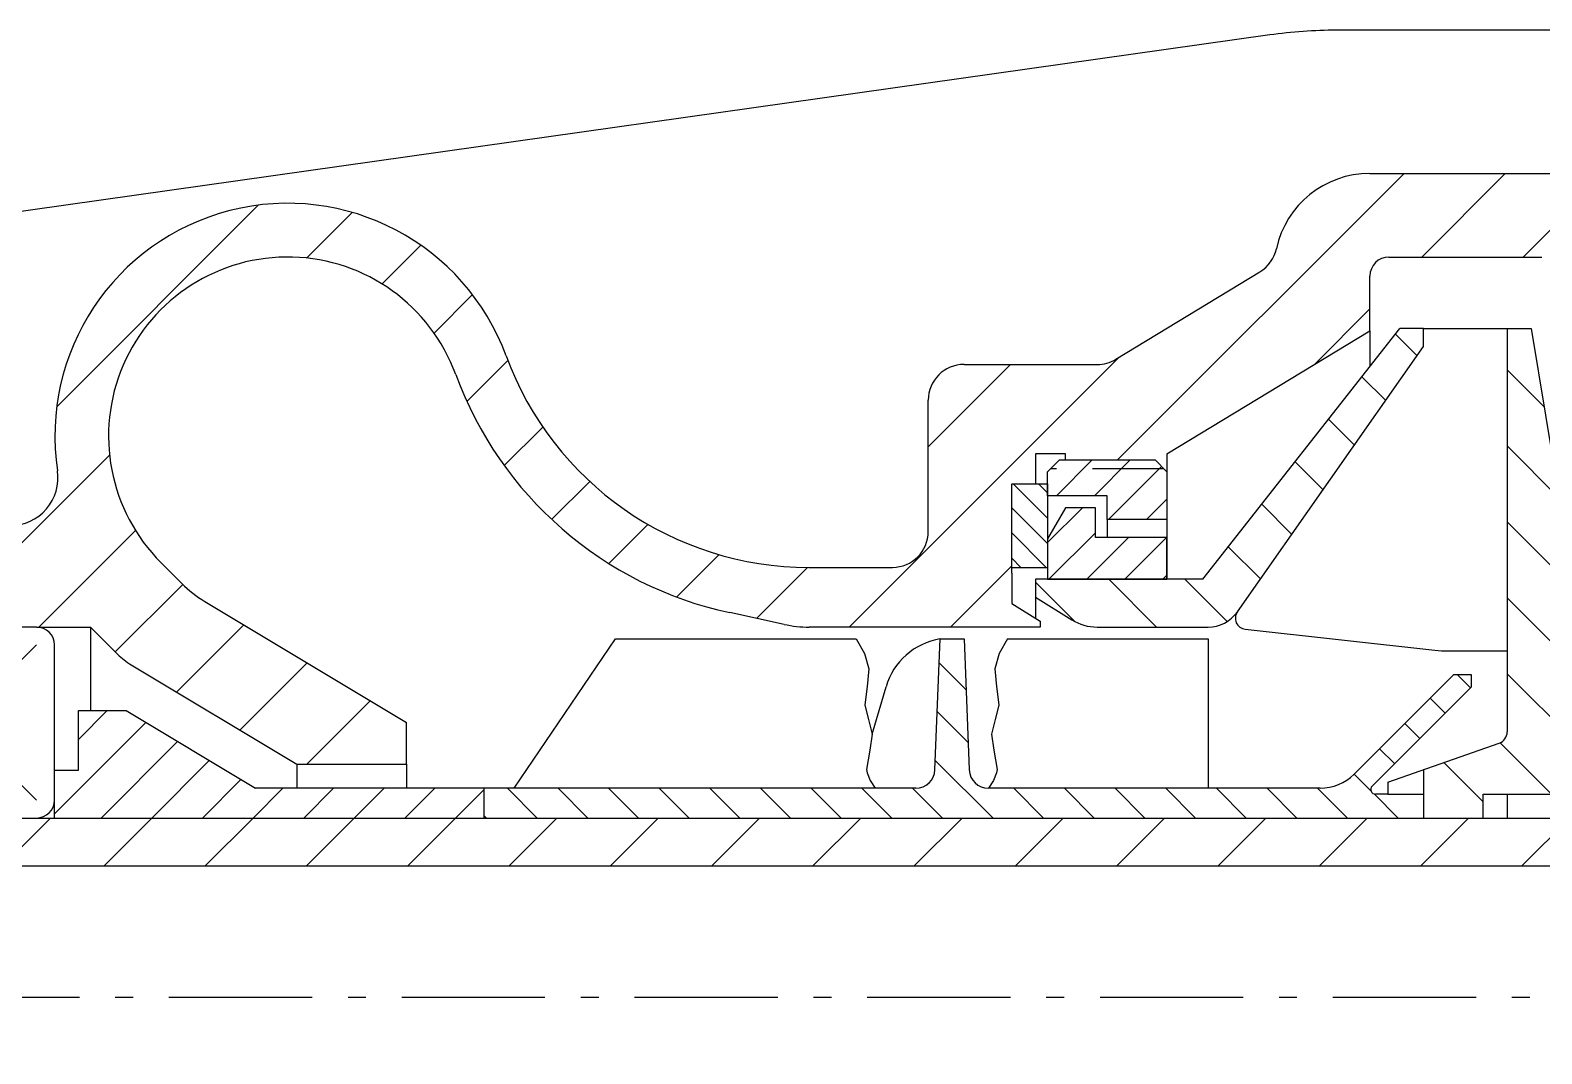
# Model space of a CAD drawing. Extents: x 0 to 841, y 0 to 594.
# Drawn here: x 535.4 to 619.8, y 472.5 to 529.6 of the extents above; entities that cross this region are included whole.
import ezdxf

# ---------------------------------------------------------------- set-up
doc = ezdxf.new("R2010")
doc.units = 0
doc.header["$MEASUREMENT"] = 0
for name, pattern in [('K5LT_AXLED', [13, 8, -2, 1, -2]), ('K5LT_BASIC', [0]), ('K5LT_DASHED', [6, 4, -2]), ('K5LT_THIN', [0]), ('K5LT_THIN_INCLUDED_TO_HATCHING', [0])]:
    doc.linetypes.add(name, pattern=pattern)
doc.layers.add('LAYER0VIEW0', color=7, linetype='Continuous')
pattern_1 = [(-45, (0, 0), (2.121320343559642, 2.121320343559643), [])]
pattern_2 = [(45, (0, 0), (-1.060660171779821, 1.060660171779821), [])]
pattern_3 = [(45, (0, 0), (-2.82842712474619, 2.82842712474619), [])]

# ---------------------------------------------------------------- blocks, each defined once
blk = doc.blocks.new('*U165')
at = {"layer": 'LAYER0VIEW0', "color": 5, "linetype": 'K5LT_BASIC'}
for p, q in [((-1, 31.66666666666669), (-9.666666666666629, 31.66666666666669)), ((-10.66666666666663, 30.66666666666669), (-10.66666666666663, 22)), ((0, 22), (0, 30.66666666666669)), ((-9.666666666666629, 21), (-1, 21)), ((-9.666666666666629, 1), (-1, 1)), ((-10.66666666666663, -8.666666666666686), (-10.66666666666663, 0)), ((0, 0), (0, -8.666666666666686)), ((-1, -9.666666666666686), (-9.666666666666629, -9.666666666666686))]:
    blk.add_line(p, q, dxfattribs=at)
at = {"layer": 'LAYER0VIEW0', "color": 7, "linetype": 'K5LT_THIN'}
for p, q in [((-1, 22), (-9.666666666666629, 30.66666666666669)), ((-1, 30.66666666666669), (-9.666666666666629, 22)), ((-1, 0), (-9.666666666666629, -8.666666666666686)), ((-1, -8.666666666666686), (-9.666666666666629, 2.411265631607762e-16))]:
    blk.add_line(p, q, dxfattribs=at)
at = {"layer": 'LAYER0VIEW0', "color": 5, "linetype": 'K5LT_BASIC'}
for centre, start, end in [((-9.666666666666629, 30.66666666666669), 90, 180), ((-1, 30.66666666666669), 0, 90), ((-9.666666666666629, 22), 180, 270), ((-1, 22), 270, 0), ((-9.666666666666629, 0), 90, 180), ((-1, 0), 0, 90), ((-9.666666666666629, -8.666666666666686), 180, 270), ((-1, -8.666666666666686), 270, 0)]:
    blk.add_arc(centre, 1, start, end, dxfattribs=at)

msp = doc.modelspace()

# ---------------------------------------------------------------- hatches: boundary and pattern name
at = {"layer": 'LAYER0VIEW0'}
h = msp.add_hatch(dxfattribs=at)
h.set_pattern_fill('МЕТАЛЛ', color=256, style=0, pattern_type=0)
h.set_pattern_definition(pattern_3)
edge = h.paths.add_edge_path()
edge.add_line((598.8949684159678, 505.9637121768764), (610.2283017493011, 512.8446645578288))
edge.add_line((610.2283017493011, 512.8446645578288), (610.2283017493011, 515.8925242810399))
edge.add_arc((611.2949684159677, 515.8925242810399), 1.066666666666667, 450, 540, ccw=False)
edge.add_line((611.2949684159677, 516.9591909477066), (619.828301749301, 516.9591909477066))
edge.add_arc((619.8283017493012, 515.8925242810399), 1.066666666666667, 360, 450, ccw=False)
edge.add_line((620.8949684159678, 515.8925242810399), (620.8949684159678, 513.6258576143732))
edge.add_line((620.8949684159678, 513.6258576143732), (644.2283017493011, 513.6258576143732))
edge.add_line((644.2283017493011, 513.6258576143732), (647.5616350826346, 516.9591909477066))
edge.add_line((647.5616350826346, 516.9591909477066), (649.2283017493011, 516.9591909477066))
edge.add_line((649.2283017493011, 516.9591909477066), (651.2283017493011, 516.9591909477066))
edge.add_line((651.2283017493011, 516.9591909477066), (651.2283017493011, 525.6258576143732))
edge.add_line((651.2283017493011, 525.6258576143732), (640.5616350826346, 525.6258576143732))
edge.add_line((640.5616350826346, 525.6258576143732), (640.5616350826346, 523.6258576143732))
edge.add_line((640.5616350826346, 523.6258576143732), (640.5616350826346, 522.9591909477065))
edge.add_line((640.5616350826346, 522.9591909477066), (639.2283017493011, 522.9591909477066))
edge.add_line((639.2283017493011, 522.9591909477066), (627.6165110274115, 518.8950641950453))
edge.add_arc((627.065926986198, 520.4681614556553), 1.666666666666667, 585, 649.2900462191919, ccw=False)
edge.add_line((625.8874156842204, 519.2896501536777), (624.3322568070274, 520.8448090308707))
edge.add_arc((622.4466387238632, 518.9591909477066), 2.666666666666667, 45.00000000000174, 90)
edge.add_line((622.4466387238632, 521.6258576143732), (610.2178748901914, 521.6258576143732))
edge.add_arc((610.2178748901914, 516.29252428104), 5.333333333333333, 90, 167.7694650005622)
edge.add_arc((603.0509852493814, 517.8460591709686), 2, 661.2637316943815, 707.7694650005603, ccw=False)
edge.add_line((604.088941517865, 516.136484140525), (596.0399820913159, 511.249615917263))
edge.add_arc((595.0020258228323, 512.9591909477066), 2, 630, 661.2637316943815, ccw=False)
edge.add_line((595.0020258228323, 510.9591909477066), (587.5616350826346, 510.9591909477066))
edge.add_arc((587.5616350826346, 508.9591909477066), 2, 90, 180)
edge.add_line((585.5616350826346, 508.9591909477066), (585.5616350826346, 501.6258576143733))
edge.add_arc((583.5616350826346, 501.6258576143733), 2, 270, 360, ccw=False)
edge.add_line((583.5616350826346, 499.6258576143733), (578.8949684159678, 499.6258576143733))
edge.add_arc((578.8949684159678, 517.6338293937199), 18.00797177934661, 560.1363034282481, 630, ccw=False)
edge.add_arc((549.7823181086588, 506.9591909477066), 13.00000000000002, 20.13630342824821, 188.5652811075507)
edge.add_arc((534.2903847238291, 504.6258576143733), 2.666666666666667, 270, 368.5652811075505, ccw=False)
edge.add_line((534.2903847238291, 501.9591909477066), (505.0222110495703, 501.9591909477066))
edge.add_arc((505.0222110495703, 503.6258576143733), 1.666666666666667, 570.000000000001, 630, ccw=False)
edge.add_line((503.5788353765962, 502.7925242810399), (503.0977101522714, 503.6258576143733))
edge.add_line((503.0977101522714, 503.6258576143733), (501.7643768189381, 503.6258576143733))
edge.add_line((501.7643768189381, 503.6258576143733), (501.7643768189381, 507.6258576143733))
edge.add_line((501.7643768189381, 507.6258576143733), (493.7643768189381, 507.6258576143733))
edge.add_line((493.7643768189381, 507.6258576143733), (493.7643768189381, 506.2925242810399))
edge.add_line((493.7643768189381, 506.2925242810399), (485.7643768189381, 506.2925242810399))
edge.add_line((485.7643768189381, 506.2925242810399), (485.7643768189381, 504.2925242810399))
edge.add_line((485.7643768189381, 504.2925242810399), (482.4310434856048, 504.2925242810399))
edge.add_line((482.4310434856048, 504.2925242810399), (482.4310434856048, 506.2925242810399))
edge.add_line((482.4310434856048, 506.2925242810399), (481.0977101522714, 506.2925242810399))
edge.add_line((481.0977101522714, 506.2925242810399), (481.0977101522714, 502.2925242810399))
edge.add_line((481.0977101522714, 502.2925242810399), (484.7947244022859, 501.3682707185363))
edge.add_arc((484.6977101522715, 500.9802137184782), 0.4, 360, 435.96375653206564, ccw=False)
edge.add_line((485.0977101522714, 500.9802137184782), (485.0977101522714, 500.2925242810399))
edge.add_line((485.0977101522714, 500.2925242810399), (485.2901602420012, 500.6258576143733))
edge.add_line((485.2901602420014, 500.6258576143733), (491.8536932164153, 500.6258576143733))
edge.add_line((491.8536932164151, 500.6258576143733), (491.8536932164151, 501.2925242810399))
edge.add_line((491.8536932164151, 501.2925242810399), (493.5203598830818, 501.2925242810399))
edge.add_line((493.5203598830818, 501.2925242810399), (493.5203598830818, 499.6258576143733))
edge.add_line((493.5203598830818, 499.6258576143733), (495.4310434856046, 499.6258576143733))
edge.add_line((495.4310434856048, 499.6258576143733), (497.0977101522714, 499.6258576143733))
edge.add_line((497.0977101522714, 499.6258576143733), (498.4310434856048, 498.2925242810398))
edge.add_line((498.4310434856048, 498.2925242810399), (513.7643768189381, 498.2925242810399))
edge.add_line((513.7643768189381, 498.2925242810399), (515.4310434856048, 498.2925242810399))
edge.add_line((515.4310434856048, 498.2925242810399), (516.7643768189381, 496.9591909477066))
edge.add_line((516.7643768189381, 496.9591909477066), (526.0977101522714, 496.9591909477066))
edge.add_line((526.0977101522714, 496.9591909477066), (526.0977101522714, 496.2925242810399))
edge.add_line((526.0977101522714, 496.2925242810399), (527.0977101522714, 496.2925242810399))
edge.add_line((527.0977101522714, 496.2925242810399), (535.7643768189381, 496.2925242810399))
edge.add_line((535.7643768189381, 496.2925242810399), (538.7643768189381, 496.2925242810399))
edge.add_line((538.7643768189381, 496.2925242810399), (540.280070984246, 494.776830115732))
edge.add_arc((543.1084981089924, 497.6052572404781), 4, 224.9999999999994, 239.0362434679277)
edge.add_line((541.0505150872822, 494.175285537628), (550.2995616260401, 488.6258576143732))
edge.add_line((550.2995616260401, 488.6258576143733), (556.4310434856048, 488.6258576143733))
edge.add_line((556.4310434856048, 488.6258576143733), (556.4310434856048, 490.9591909477066))
edge.add_line((556.4310434856048, 490.9591909477066), (545.157639004463, 497.7232336363917))
edge.add_arc((548.5876107073133, 503.439853141142), 6.666666666666666, 584.9999999999995, 599.0362434679258, ccw=False)
edge.add_line((543.8735654994026, 498.7258079332317), (542.7112502967933, 499.8881231358411))
edge.add_arc((549.7823181086588, 506.9591909477066), 10, 380.1363034282479, 584.9999999999995, ccw=False)
edge.add_arc((578.8949684159678, 517.6338293937199), 21.00797177934664, 200.1363034282481, 257.8524301788234)
edge.add_line((574.4742547149814, 497.0962499682925), (577.5146797418994, 496.4417985212696))
edge.add_arc((578.9175483759014, 502.9591909477066), 6.666666666666666, 257.8524301788222, 270)
edge.add_line((578.9175483759014, 496.2925242810399), (591.8081721895566, 496.2925242810399))
edge.add_line((591.8081721895566, 496.2925242810399), (591.8081721895566, 496.6258576143733))
edge.add_line((591.8081721895566, 496.6258576143733), (590.2283017493011, 497.613276639533))
edge.add_line((590.2283017493011, 497.6132766395329), (590.2283017493011, 499.2925242810399))
edge.add_line((590.2283017493011, 499.2925242810399), (590.2283017493011, 504.2925242810399))
edge.add_line((590.2283017493011, 504.2925242810399), (591.5616350826346, 504.2925242810399))
edge.add_line((591.5616350826346, 504.2925242810399), (591.5616350826346, 505.9591909477066))
edge.add_line((591.5616350826346, 505.9591909477066), (593.2283017493011, 505.9591909477066))
edge.add_line((593.2283017493011, 505.9591909477066), (593.2283017493011, 505.6258576143733))
edge.add_line((593.2283017493011, 505.6258576143733), (598.2283017493011, 505.6258576143733))
edge.add_line((598.2283017493011, 505.6258576143733), (598.8949684159678, 504.9591909477066))
edge.add_line((598.8949684159678, 504.9591909477066), (598.8949684159678, 505.6258576143733))
edge.add_line((598.8949684159678, 505.6258576143733), (598.8949684159678, 505.9637121768764))
h = msp.add_hatch(dxfattribs=at)
h.set_pattern_fill('МЕТАЛЛ', color=256, style=0, pattern_type=0)
h.set_pattern_definition(pattern_3)
edge = h.paths.add_edge_path()
edge.add_line((526.0977101522714, 483.2925242810399), (517.4310434856048, 483.2925242810399))
edge.add_line((517.4310434856048, 483.2925242810399), (516.4310434856048, 483.2925242810399))
edge.add_line((516.4310434856048, 483.2925242810399), (516.4310434856048, 483.6258576143733))
edge.add_line((516.4310434856048, 483.6258576143733), (516.0977101522714, 483.9591909477066))
edge.add_line((516.0977101522714, 483.9591909477066), (483.0977101522714, 483.9591909477066))
edge.add_line((483.0977101522714, 483.9591909477066), (483.0977101522714, 483.0623246399594))
edge.add_line((483.0977101522714, 483.0623246399594), (484.4310434856048, 482.2925242810398))
edge.add_line((484.4310434856048, 482.2925242810399), (491.0977101522714, 482.2925242810399))
edge.add_line((491.0977101522714, 482.2925242810399), (491.0977101522714, 481.9591909477066))
edge.add_line((491.0977101522714, 481.9591909477066), (503.7643768189381, 481.9591909477066))
edge.add_line((503.7643768189381, 481.9591909477066), (503.7643768189381, 479.6258576143733))
edge.add_line((503.7643768189381, 479.6258576143733), (509.7643768189381, 479.6258576143733))
edge.add_line((509.7643768189381, 479.6258576143733), (512.0737778956965, 475.6258576143733))
edge.add_line((512.0737778956965, 475.6258576143733), (509.7643768189381, 471.6258576143733))
edge.add_line((509.7643768189381, 471.6258576143733), (503.7643768189381, 471.6258576143733))
edge.add_line((503.7643768189381, 471.6258576143733), (503.7643768189381, 469.2925242810399))
edge.add_line((503.7643768189381, 469.2925242810399), (491.0977101522714, 469.2925242810399))
edge.add_line((491.0977101522714, 469.2925242810399), (491.0977101522714, 468.9591909477066))
edge.add_line((491.0977101522714, 468.9591909477066), (484.4310434856048, 468.9591909477066))
edge.add_line((484.4310434856048, 468.9591909477066), (483.0977101522714, 468.189390588787))
edge.add_line((483.0977101522714, 468.1893905887871), (483.0977101522714, 467.2925242810399))
edge.add_line((483.0977101522714, 467.2925242810399), (516.0977101522714, 467.2925242810399))
edge.add_line((516.0977101522714, 467.2925242810399), (516.4310434856048, 467.6258576143733))
edge.add_line((516.4310434856048, 467.6258576143733), (516.4310434856048, 467.9591909477066))
edge.add_line((516.4310434856048, 467.9591909477066), (517.4310434856048, 467.9591909477066))
edge.add_line((517.4310434856048, 467.9591909477066), (517.4310434856048, 465.9591909477066))
edge.add_line((517.4310434856048, 465.9591909477066), (517.7643768189381, 465.6258576143733))
edge.add_line((517.7643768189381, 465.6258576143733), (523.0977101522714, 465.6258576143733))
edge.add_line((523.0977101522714, 465.6258576143733), (523.7643768189381, 466.29252428104))
edge.add_line((523.7643768189381, 466.2925242810399), (526.0977101522714, 466.2925242810399))
edge.add_line((526.0977101522714, 466.2925242810399), (526.0977101522714, 465.6258576143733))
edge.add_line((526.0977101522714, 465.6258576143733), (527.0977101522714, 465.6258576143733))
edge.add_line((527.0977101522714, 465.6258576143733), (535.7643768189381, 465.6258576143733))
edge.add_line((535.7643768189381, 465.6258576143733), (536.7643768189381, 465.6258576143733))
edge.add_line((536.7643768189381, 465.6258576143733), (560.7643768189381, 465.6258576143733))
edge.add_line((560.7643768189381, 465.6258576143733), (612.5616350826343, 465.6258576143733))
edge.add_line((612.5616350826346, 465.6258576143733), (627.2283017493011, 465.6258576143733))
edge.add_line((627.2283017493011, 465.6258576143733), (627.2283017493011, 463.9591909477066))
edge.add_line((627.2283017493011, 463.9591909477066), (636.5616350826346, 463.9591909477066))
edge.add_line((636.5616350826346, 463.9591909477066), (637.8949684159678, 463.9591909477066))
edge.add_line((637.8949684159678, 463.9591909477066), (646.5616350826346, 463.9591909477066))
edge.add_arc((646.5616350826346, 462.6258576143733), 1.333333333333333, 360, 450, ccw=False)
edge.add_line((647.8949684159678, 462.6258576143733), (647.8949684159678, 460.9591909477066))
edge.add_line((647.8949684159678, 460.9591909477066), (665.2283017493011, 460.9591909477066))
edge.add_arc((668.1076120941287, 456.0166622120744), 5.720054052575112, 342.4570964103727, 480.2232870814474, ccw=False)
edge.add_arc((756.8600549698186, 427.9600417034263), 87.36146973581641, 162.4570964103733, 172.6314406768663)
edge.add_arc((669.2283017493011, 439.2925242810399), 1, 630, 712.6314406768681, ccw=False)
edge.add_line((669.2283017493011, 438.2925242810399), (669.2283017493011, 433.6258576143733))
edge.add_arc((669.2283017493011, 432.6258576143733), 1, 360, 450, ccw=False)
edge.add_line((670.2283017493011, 432.6258576143733), (670.2283017493011, 431.6258576143733))
edge.add_line((670.2283017493011, 431.6258576143733), (671.5616350826346, 431.6258576143733))
edge.add_line((671.5616350826346, 431.6258576143733), (671.5616350826346, 433.6258576143733))
edge.add_arc((703.6828472038466, 433.6258576143733), 32.1212121212122, 454.97910584399864, 540, ccw=False)
edge.add_line((700.8949684159678, 465.6258576143733), (700.8949684159678, 467.2925242810399))
edge.add_line((700.8949684159678, 467.2925242810399), (699.2283017493011, 467.2925242810399))
edge.add_line((699.2283017493011, 467.2925242810399), (698.2283017493011, 467.2925242810399))
edge.add_line((698.2283017493011, 467.2925242810399), (697.5616350826346, 467.9591909477065))
edge.add_line((697.5616350826346, 467.9591909477066), (697.2283017493011, 467.6258576143732))
edge.add_line((697.2283017493011, 467.6258576143733), (689.8949684159678, 467.6258576143733))
edge.add_line((689.8949684159678, 467.6258576143733), (689.2283017493011, 468.29252428104))
edge.add_line((689.2283017493011, 468.2925242810399), (687.5616350826346, 468.2925242810399))
edge.add_line((687.5616350826346, 468.2925242810399), (687.5616350826346, 467.6258576143733))
edge.add_line((687.5616350826346, 467.6258576143733), (683.5616350826346, 467.6258576143733))
edge.add_line((683.5616350826346, 467.6258576143733), (681.5616350826346, 465.6258576143733))
edge.add_line((681.5616350826346, 465.6258576143733), (654.8949684159678, 465.6258576143733))
edge.add_line((654.8949684159678, 465.6258576143733), (652.2283017493011, 468.29252428104))
edge.add_line((652.2283017493011, 468.2925242810399), (530.3316121263289, 468.2925242810399))
edge.add_line((530.3316121263287, 468.2925242810399), (526.0977101522714, 475.6258576143733))
edge.add_line((526.0977101522714, 475.6258576143733), (530.3316121263287, 482.9591909477066))
edge.add_line((530.3316121263287, 482.9591909477066), (652.2283017493011, 482.9591909477066))
edge.add_line((652.2283017493011, 482.9591909477066), (654.8949684159678, 485.6258576143733))
edge.add_line((654.8949684159678, 485.6258576143733), (681.5616350826346, 485.6258576143733))
edge.add_line((681.5616350826346, 485.6258576143733), (683.5616350826346, 483.6258576143733))
edge.add_line((683.5616350826346, 483.6258576143733), (687.5616350826346, 483.6258576143733))
edge.add_line((687.5616350826346, 483.6258576143733), (687.5616350826346, 482.9591909477066))
edge.add_line((687.5616350826346, 482.9591909477066), (689.2283017493011, 482.9591909477066))
edge.add_line((689.2283017493011, 482.9591909477066), (689.8949684159678, 483.6258576143733))
edge.add_line((689.8949684159678, 483.6258576143733), (697.2283017493011, 483.6258576143733))
edge.add_line((697.2283017493011, 483.6258576143733), (697.5616350826346, 483.2925242810398))
edge.add_line((697.5616350826346, 483.2925242810399), (698.2283017493011, 483.9591909477065))
edge.add_line((698.2283017493011, 483.9591909477066), (699.2283017493011, 483.9591909477066))
edge.add_line((699.2283017493011, 483.9591909477066), (700.8949684159678, 483.9591909477066))
edge.add_line((700.8949684159678, 483.9591909477066), (700.8949684159678, 485.6258576143732))
edge.add_arc((703.6828472038466, 517.6258576143732), 32.1212121212122, 540, 625.0208941560014, ccw=False)
edge.add_line((671.5616350826346, 517.6258576143732), (671.5616350826346, 519.6258576143732))
edge.add_line((671.5616350826346, 519.6258576143732), (670.2283017493011, 519.6258576143732))
edge.add_line((670.2283017493011, 519.6258576143732), (670.2283017493011, 518.6258576143732))
edge.add_arc((669.2283017493011, 518.6258576143732), 1, 270, 360, ccw=False)
edge.add_line((669.2283017493011, 517.6258576143732), (669.2283017493011, 512.9591909477065))
edge.add_arc((669.2283017493011, 511.9591909477066), 1, 367.3685593231277, 450, ccw=False)
edge.add_arc((756.8600549698186, 523.2916735253202), 87.36146973581641, 187.3685593231336, 197.5429035896267)
edge.add_arc((668.1076120941287, 495.2350530166721), 5.720054052575112, 239.77671291855262, 377.5429035896268, ccw=False)
edge.add_line((665.2283017493011, 490.2925242810399), (647.8949684159678, 490.2925242810399))
edge.add_line((647.8949684159678, 490.2925242810399), (647.8949684159678, 488.6258576143733))
edge.add_arc((646.5616350826346, 488.6258576143733), 1.333333333333333, 270, 360, ccw=False)
edge.add_line((646.5616350826346, 487.2925242810399), (637.8949684159678, 487.2925242810399))
edge.add_line((637.8949684159678, 487.2925242810399), (636.5616350826346, 487.2925242810399))
edge.add_line((636.5616350826346, 487.2925242810399), (627.2283017493011, 487.2925242810399))
edge.add_line((627.2283017493011, 487.2925242810399), (627.2283017493011, 485.6258576143733))
edge.add_line((627.2283017493011, 485.6258576143733), (612.5616350826346, 485.6258576143733))
edge.add_line((612.5616350826346, 485.6258576143733), (560.7643768189383, 485.6258576143733))
edge.add_line((560.7643768189381, 485.6258576143733), (536.7643768189381, 485.6258576143733))
edge.add_line((536.7643768189381, 485.6258576143733), (535.7643768189381, 485.6258576143733))
edge.add_line((535.7643768189381, 485.6258576143733), (527.7643768189381, 485.6258576143733))
edge.add_line((527.7643768189381, 485.6258576143733), (527.7643768189381, 483.2925242810399))
edge.add_line((527.7643768189381, 483.2925242810399), (526.0977101522714, 483.2925242810399))
h = msp.add_hatch(dxfattribs=at)
h.set_pattern_fill('МЕТАЛЛ', color=256, style=0, pattern_type=0)
h.set_pattern_definition(pattern_1)
edge = h.paths.add_edge_path()
edge.add_line((602.8256292425475, 497.143263438088), (613.2283017493011, 511.9591909477066))
edge.add_line((613.2283017493011, 511.9591909477066), (613.2283017493011, 512.9591909477066))
edge.add_line((613.2283017493011, 512.9591909477066), (611.8949684159678, 512.9591909477066))
edge.add_line((611.8949684159678, 512.9591909477066), (600.8949684159678, 498.9591909477066))
edge.add_line((600.8949684159678, 498.9591909477066), (591.5616350826346, 498.9591909477066))
edge.add_line((591.5616350826346, 498.9591909477066), (591.5616350826346, 497.9591909477066))
edge.add_line((591.5616350826346, 497.9591909477066), (593.5797611797228, 496.6978621370264))
edge.add_arc((594.9930916863979, 498.9591909477066), 2.666666666666667, 237.9946167919194, 270)
edge.add_line((594.9930916863979, 496.2925242810399), (601.1888031934949, 496.2925242810399))
edge.add_arc((601.1888031934949, 498.2925242810399), 2, 270, 324.9262455066536)
h = msp.add_hatch(dxfattribs=at)
h.set_pattern_fill('МЕТАЛЛ', color=256, style=0, pattern_type=0)
h.set_pattern_definition(pattern_1)
edge = h.paths.add_edge_path()
edge.add_line((617.8949684159678, 512.9591909477066), (617.8949684159678, 490.4321782843871))
edge.add_arc((617.2283017493011, 490.4321782843871), 0.6666666666666666, 289.2900462192008, 360, ccw=False)
edge.add_line((617.4485353657864, 489.8029393801431), (613.2283017493011, 488.3258576143733))
edge.add_line((613.2283017493011, 488.3258576143733), (613.2283017493011, 485.6258576143733))
edge.add_line((613.2283017493011, 485.6258576143733), (616.5616350826346, 485.6258576143733))
edge.add_line((616.5616350826346, 485.6258576143733), (616.5616350826346, 486.9591909477066))
edge.add_line((616.5616350826346, 486.9591909477066), (625.8949684159678, 486.9591909477066))
edge.add_line((625.8949684159678, 486.9591909477066), (625.8949684159678, 487.2925242810399))
edge.add_line((625.8949684159678, 487.2925242810399), (627.2283017493011, 487.2925242810399))
edge.add_line((627.2283017493011, 487.2925242810399), (636.5616350826346, 487.2925242810399))
edge.add_line((636.5616350826346, 487.2925242810399), (636.5616350826346, 488.6258576143733))
edge.add_line((636.5616350826346, 488.6258576143733), (636.5616350826346, 490.2925242810399))
edge.add_line((636.5616350826346, 490.2925242810399), (635.5616350826346, 490.2925242810399))
edge.add_line((635.5616350826346, 490.2925242810399), (629.5616350826346, 490.2925242810399))
edge.add_line((629.5616350826346, 490.2925242810399), (625.7967811573636, 490.2925242810399))
edge.add_arc((625.7967811573636, 490.9591909477066), 0.6666666666666666, 549.0902769208205, 630, ccw=False)
edge.add_line((625.1384874027525, 490.8538639469688), (623.9871606767741, 498.0496559843334))
edge.add_arc((624.6454544313852, 498.1549829850712), 0.6666666666666666, 466.6992442339913, 549.0902769208205, ccw=False)
edge.add_line((624.453889174341, 498.7935338418852), (630.5616350826343, 500.6258576143732))
edge.add_line((630.5616350826346, 500.6258576143733), (630.5616350826346, 502.2925242810399))
edge.add_line((630.5616350826346, 502.2925242810399), (622.8949684159678, 502.2925242810399))
edge.add_line((622.8949684159678, 502.2925242810399), (621.8949684159678, 502.2925242810399))
edge.add_line((621.8949684159678, 502.2925242810399), (621.8949684159678, 502.9591909477066))
edge.add_line((621.8949684159678, 502.9591909477066), (621.233819251321, 502.9591909477066))
edge.add_arc((621.2338192513208, 503.3591909477066), 0.4, 549.4623222080284, 630, ccw=False)
edge.add_line((620.8392616817881, 503.2934313527845), (619.2283017493011, 512.9591909477066))
edge.add_line((619.2283017493011, 512.9591909477066), (617.8949684159678, 512.9591909477066))
h = msp.add_hatch(dxfattribs=at)
h.set_pattern_fill('МЕТАЛЛ', color=256, style=0, pattern_type=0)
h.set_pattern_definition(pattern_2)
h.paths.add_polyline_path([(595.5616350826346, 503.6258576143733), (595.5616350826346, 502.2925242810399), (598.8949684159678, 502.2925242810399), (598.8949684159678, 504.9591909477066), (598.2283017493011, 505.6258576143733), (592.8949684159678, 505.6258576143733), (592.2283017493011, 504.9591909477066), (592.2283017493011, 503.6258576143733)])
h = msp.add_hatch(dxfattribs=at)
h.set_pattern_fill('МЕТАЛЛ', color=256, style=0, pattern_type=0)
h.set_pattern_definition([(-45, (0, 0), (0.7071067811865475, 0.7071067811865476), [])])
h.paths.add_polyline_path([(592.2283017493011, 499.6258576143733), (592.2283017493011, 503.6258576143733), (592.2283017493011, 504.2925242810399), (590.2283017493011, 504.2925242810399), (590.2283017493011, 499.6258576143733)])
h = msp.add_hatch(dxfattribs=at)
h.set_pattern_fill('МЕТАЛЛ', color=256, style=0, pattern_type=0)
h.set_pattern_definition(pattern_2)
h.paths.add_polyline_path([(595.5616350826346, 501.2925242810399), (594.8949684159678, 501.2925242810399), (594.8949684159678, 502.9591909477066), (593.2283017493011, 502.9591909477066), (592.2283017493011, 501.2271401401377), (592.2283017493011, 498.9591909477066), (598.8949684159678, 498.9591909477066), (598.8949684159678, 501.2925242810399)])
h = msp.add_hatch(dxfattribs=at)
h.set_pattern_fill('МЕТАЛЛ', color=256, style=0, pattern_type=0)
h.set_pattern_definition([(-45, (0, 0), (1.414213562373095, 1.414213562373095), [])])
edge = h.paths.add_edge_path()
edge.add_line((601.1888031934949, 487.2925242810399), (588.9198214082404, 487.2925242810399))
edge.add_arc((588.9198214082406, 488.3591909477066), 1.066666666666667, 542.2906100426408, 630, ccw=False)
edge.add_line((587.8540070522705, 488.3165583734678), (587.5625410499387, 495.6032084317642))
edge.add_arc((586.8322284390098, 491.8919028059473), 3.782478811295843, 78.8675453350041, 80.8125906414539)
edge.add_line((587.4361551287119, 495.6258576143733), (586.2283017493011, 495.6258576143733))
edge.add_line((586.2283017493011, 495.6258576143733), (585.9359297796649, 488.3165583734678))
edge.add_arc((584.870115423695, 488.3591909477066), 1.066666666666667, 630, 717.7093899573592, ccw=False)
edge.add_line((584.870115423695, 487.2925242810399), (560.7643768189383, 487.2925242810399))
edge.add_line((560.7643768189381, 487.2925242810399), (560.7643768189381, 485.6258576143733))
edge.add_line((560.7643768189381, 485.6258576143733), (612.5616350826343, 485.6258576143733))
edge.add_line((612.5616350826346, 485.6258576143733), (613.2283017493011, 485.6258576143733))
edge.add_line((613.2283017493011, 485.6258576143733), (613.2283017493011, 486.9591909477066))
edge.add_line((613.2283017493011, 486.9591909477066), (611.2283017493011, 486.9591909477066))
edge.add_line((611.2283017493011, 486.9591909477066), (610.5387586992673, 486.9591909477066))
edge.add_arc((610.5387586992673, 487.2258576143733), 0.2666666666666667, 494.9999999999741, 630, ccw=False)
edge.add_line((610.350196890951, 487.4144194226897), (615.8949684159678, 492.9591909477065))
edge.add_line((615.8949684159678, 492.9591909477066), (615.8949684159678, 493.6258576143733))
edge.add_line((615.8949684159678, 493.6258576143733), (614.8949684159678, 493.6258576143733))
edge.add_line((614.8949684159678, 493.6258576143733), (609.3426836661371, 488.0735728645425))
edge.add_arc((607.4570655829729, 489.9591909477066), 2.666666666666667, 630, 675.0000000000027, ccw=False)
edge.add_line((607.4570655829729, 487.2925242810399), (601.1888031934949, 487.2925242810399))
edge = h.paths.add_edge_path()
edge.add_line((591.1864992838235, 463.9591909477066), (607.4570655829729, 463.9591909477066))
edge.add_arc((607.4570655829729, 461.2925242810399), 2.666666666666667, 404.9999999999974, 450, ccw=False)
edge.add_line((609.3426836661371, 463.178142364204), (614.8949684159678, 457.6258576143733))
edge.add_line((614.8949684159678, 457.6258576143733), (615.8949684159678, 457.6258576143733))
edge.add_line((615.8949684159678, 457.6258576143733), (615.8949684159678, 458.2925242810399))
edge.add_line((615.8949684159678, 458.2925242810399), (610.350196890951, 463.8372958060568))
edge.add_arc((610.5387586992673, 464.0258576143733), 0.2666666666666667, 450, 585.0000000000259, ccw=False)
edge.add_line((610.5387586992673, 464.2925242810399), (611.2283017493011, 464.2925242810399))
edge.add_line((611.2283017493011, 464.2925242810399), (613.2283017493011, 464.2925242810399))
edge.add_line((613.2283017493011, 464.2925242810399), (613.2283017493011, 465.6258576143733))
edge.add_line((613.2283017493011, 465.6258576143733), (612.5616350826346, 465.6258576143733))
edge.add_line((612.5616350826346, 465.6258576143733), (560.7643768189383, 465.6258576143733))
edge.add_line((560.7643768189381, 465.6258576143733), (560.7643768189381, 463.9591909477066))
edge.add_line((560.7643768189381, 463.9591909477066), (584.8701154236948, 463.9591909477066))
edge.add_arc((584.870115423695, 462.8925242810399), 1.066666666666667, 362.2906100426377, 450, ccw=False)
edge.add_line((585.9359297796647, 462.9351568552787), (586.2283017493008, 455.6258576143733))
edge.add_line((586.2283017493011, 455.6258576143733), (587.5616350826346, 455.6258576143733))
edge.add_line((587.5616350826346, 455.6258576143733), (587.8540070522707, 462.9351568552787))
edge.add_arc((588.9198214082406, 462.8925242810399), 1.066666666666667, 450, 537.7093899573624, ccw=False)
edge.add_line((588.9198214082406, 463.9591909477066), (591.1864992838238, 463.9591909477066))
h = msp.add_hatch(dxfattribs=at)
h.set_pattern_fill('МЕТАЛЛ', color=256, style=0, pattern_type=0)
h.set_pattern_definition([(45, (0, 0), (-1.414213562373095, 1.414213562373095), [])])
h.paths.add_polyline_path([(536.7643768189381, 485.6258576143733), (560.7643768189381, 485.6258576143733), (560.7643768189381, 487.2925242810399), (547.9865990411605, 487.2925242810399), (540.7643768189381, 491.6258576143733), (538.0977101522714, 491.6258576143733), (538.0977101522714, 488.2925242810399), (536.7643768189381, 488.2925242810399)])

# ---------------------------------------------------------------- linework, layer by layer
at = {"layer": 'LAYER0VIEW0', "color": 5, "linetype": 'K5LT_BASIC'}
for p, q in [((604.6375469369274, 529.3632332093794), (503.524376435825, 515.0666487463382)), ((631.8283019718252, 529.6258576143732), (608.3708649457382, 529.6258576143732)), ((610.2178748901914, 521.6258576143732), (622.4466387238632, 521.6258576143732)), ((611.2949684159677, 516.9591909477066), (619.828301749301, 516.9591909477066)), ((596.0399820913159, 511.2496159172632), (604.0889415178648, 516.1364841405251)), ((610.2283017493011, 512.8446645578288), (610.2283017493011, 515.8925242810399)), ((610.2283017493011, 512.8446645578288), (610.2283017493011, 515.8925242810399)), ((598.8949684159678, 505.9637121768764), (610.2283017493011, 512.8446645578289)), ((600.8949684159678, 498.9591909477066), (611.8949684159678, 512.9591909477066)), ((610.2283017493011, 512.8446645578288), (610.2283017493011, 510.8379788264944)), ((613.2283017493011, 512.9591909477066), (611.8949684159678, 512.9591909477066)), ((613.2283017493011, 511.9591909477066), (613.2283017493011, 512.9591909477066)), ((613.2283017493011, 512.9591909477066), (619.2283017493011, 512.9591909477066)), ((617.8949684159678, 512.9591909477066), (617.8949684159678, 490.4321782843871)), ((619.2283017493011, 512.9591909477066), (620.8392616817881, 503.2934313527845)), ((602.8256292425475, 497.143263438088), (613.2283017493011, 511.9591909477066)), ((587.5616350826346, 510.9591909477066), (595.0020258228325, 510.9591909477066)), ((585.5616350826346, 501.6258576143733), (585.5616350826346, 508.9591909477066)), ((593.2283017493011, 505.9591909477066), (591.5616350826346, 505.9591909477066)), ((591.5616350826346, 505.9591909477066), (591.5616350826346, 504.2925242810399)), ((593.2283017493011, 505.6258576143733), (593.2283017493011, 505.9591909477066)), ((598.8949684159678, 505.9637121768764), (598.8949684159678, 504.9591909477066)), ((592.2283017493011, 504.9591909477066), (592.8949684159678, 505.6258576143733)), ((592.2283017493011, 503.6258576143733), (592.2283017493011, 504.9591909477066)), ((592.8949684159678, 505.6258576143733), (598.2283017493011, 505.6258576143733)), ((598.2283017493011, 505.6258576143733), (598.8949684159678, 504.9591909477066)), ((598.8949684159678, 505.6258576143733), (598.8949684159678, 502.2925242810399)), ((598.8949684159678, 504.9591909477066), (598.8949684159678, 498.9591909477066)), ((590.2283017493011, 499.2925242810399), (590.2283017493011, 504.2925242810399)), ((590.2283017493011, 504.2925242810399), (592.2283017493011, 504.2925242810399)), ((592.2283017493011, 504.2925242810399), (592.2283017493011, 499.2925242810399)), ((595.5616350826346, 503.6258576143733), (592.2283017493011, 503.6258576143733)), ((592.2283017493011, 503.6258576143733), (592.2283017493011, 498.9591909477066)), ((595.5616350826346, 502.2925242810399), (595.5616350826346, 503.6258576143733)), ((592.2283017493011, 502.9591909477066), (592.2283017493011, 498.9591909477066)), ((593.2283017493011, 502.9591909477066), (592.2283017493011, 501.2271401401377)), ((594.8949684159678, 502.9591909477066), (593.2283017493011, 502.9591909477066)), ((594.8949684159678, 501.2925242810399), (594.8949684159678, 502.9591909477066)), ((598.8949684159678, 502.2925242810399), (595.5616350826346, 502.2925242810399)), ((595.5616350826346, 502.2925242810399), (595.5616350826346, 501.2925242810399)), ((598.8949684159678, 501.2925242810399), (594.8949684159678, 501.2925242810399)), ((598.8949684159678, 498.9591909477066), (598.8949684159678, 501.2925242810399)), ((542.7112502967931, 499.8881231358412), (543.8735654994026, 498.7258079332317)), ((578.8949684159678, 499.6258576143733), (583.5616350826346, 499.6258576143733)), ((590.2283017493011, 499.6258576143733), (592.2283017493011, 499.6258576143733)), ((590.2283017493011, 499.2925242810399), (590.2283017493011, 497.6132766395329)), ((600.8949684159678, 498.9591909477066), (591.5616350826346, 498.9591909477066)), ((591.5616350826346, 498.9591909477066), (591.5616350826346, 497.9591909477066)), ((592.2283017493011, 498.9591909477066), (598.8949684159678, 498.9591909477066)), ((592.2283017493011, 498.9591909477066), (598.8949684159678, 498.9591909477066)), ((545.1576390044628, 497.7232336363917), (556.4310434856046, 490.9591909477066)), ((590.2283017493011, 497.6132766395329), (591.8081721895566, 496.6258576143733)), ((591.5616350826346, 497.9591909477066), (593.5797611797228, 496.6978621370263)), ((591.5616350826346, 497.9591909477066), (591.5616350826346, 496.7799433061995)), ((577.5146797418994, 496.4417985212696), (574.4742547149814, 497.0962499682925)), ((591.8081721895566, 496.6258576143733), (591.8081721895566, 496.2925242810399)), ((535.7643768189381, 496.2925242810399), (538.7643768189381, 496.2925242810399)), ((538.7643768189381, 496.2925242810399), (538.7643768189381, 491.6258576143733)), ((538.7643768189381, 496.2925242810399), (540.280070984246, 494.776830115732)), ((562.4310434856048, 487.2925242810399), (568.0977101522714, 495.6258576143733)), ((568.0977101522714, 495.6258576143733), (581.5367820903615, 495.6258576143733)), ((591.8081721895566, 496.2925242810399), (578.9175483759014, 496.2925242810399)), ((585.9359297796647, 488.3165583734678), (586.2283017493011, 495.6258576143733)), ((586.2283017493011, 495.6258576143733), (587.5616350826346, 495.6258576143733)), ((586.2283017493011, 495.6258576143733), (587.5616350826346, 495.6258576143733)), ((587.5616350826346, 495.6258576143733), (587.8540070522707, 488.3165583734678)), ((589.9864768659908, 495.6258576143733), (601.1888031934949, 495.6258576143733)), ((594.9930916863979, 496.2925242810399), (601.1888031934949, 496.2925242810399)), ((601.1888031934949, 495.6258576143733), (601.1888031934949, 487.2925242810399)), ((603.2614424561335, 496.1777308691696), (613.8613258297183, 494.9999660498825)), ((614.5975360035505, 494.9591909477066), (617.8949684159676, 494.9591909477066)), ((541.0505150872822, 494.175285537628), (550.2995616260401, 488.6258576143733)), ((614.8949684159678, 493.6258576143733), (609.3426836661371, 488.0735728645425)), ((615.8949684159678, 493.6258576143733), (614.8949684159678, 493.6258576143733)), ((615.8949684159678, 492.9591909477066), (615.8949684159678, 493.6258576143733)), ((582.42657727366, 490.3178279042547), (583.2034487570282, 492.9591909477066)), ((610.350196890951, 487.4144194226897), (615.8949684159678, 492.9591909477066)), ((538.0977101522714, 488.2925242810399), (538.0977101522714, 491.6258576143733)), ((538.0977101522714, 491.6258576143733), (540.7643768189381, 491.6258576143733)), ((540.7643768189381, 491.6258576143733), (547.9865990411603, 487.2925242810399)), ((556.4310434856048, 488.6258576143733), (556.4310434856048, 490.9591909477066)), ((611.2283017493011, 487.6258576143733), (617.4485353657866, 489.8029393801431)), ((536.7643768189381, 485.6258576143733), (536.7643768189381, 488.2925242810399)), ((536.7643768189381, 488.2925242810399), (538.0977101522714, 488.2925242810399)), ((550.2995616260401, 488.6258576143733), (556.4310434856048, 488.6258576143733)), ((550.2995616260401, 488.6258576143733), (550.2995616260401, 487.2925242810399)), ((556.4310434856048, 488.6258576143733), (556.4310434856048, 487.2925242810399)), ((613.2283017493011, 488.3258576143733), (613.2283017493011, 485.6258576143733)), ((560.7643768189381, 487.2925242810399), (547.9865990411603, 487.2925242810399)), ((560.7643768189381, 485.6258576143733), (560.7643768189381, 487.2925242810399)), ((584.870115423695, 487.2925242810399), (560.7643768189383, 487.2925242810399)), ((607.4570655829729, 487.2925242810399), (588.9198214082406, 487.2925242810399)), ((611.2283017493011, 487.6258576143733), (611.2283017493011, 486.9591909477066)), ((611.2283017493011, 486.9591909477066), (610.5387586992673, 486.9591909477066)), ((611.2283017493011, 486.9591909477066), (613.2283017493011, 486.9591909477066)), ((616.5616350826346, 486.9591909477066), (625.8949684159678, 486.9591909477066)), ((616.5616350826346, 485.6258576143733), (616.5616350826346, 486.9591909477066)), ((617.8949684159678, 486.9591909477066), (617.8949684159678, 485.6258576143733)), ((535.7643768189381, 485.6258576143733), (536.7643768189381, 485.6258576143733)), ((536.7643768189381, 485.6258576143733), (560.7643768189381, 485.6258576143733)), ((560.7643768189381, 485.6258576143733), (612.5616350826343, 485.6258576143733)), ((612.5616350826346, 485.6258576143733), (627.2283017493011, 485.6258576143733)), ((530.3316121263287, 482.9591909477066), (652.2283017493011, 482.9591909477066))]:
    msp.add_line(p, q, dxfattribs=at)
at = {"layer": 'LAYER0VIEW0', "color": 7, "linetype": 'K5LT_DASHED'}
msp.add_line((598.7283017493011, 505.1258576143733), (592.3949684159678, 505.1258576143733), dxfattribs=at)
at = {"layer": 'LAYER0VIEW0', "color": 7, "linetype": 'K5LT_AXLED'}
msp.add_line((478.1576823107988, 475.6258576143733), (739.8949684159678, 475.6258576143733), dxfattribs=at)
at = {"layer": 'LAYER0VIEW0', "color": 7, "linetype": 'K5LT_THIN_INCLUDED_TO_HATCHING'}
for points in [[(581.5367820903617, 495.6258576143733), (582.0001475313103, 494.8084567693519), (582.2480444972103, 493.959560557007), (582.1538243327493, 492.965977695305), (582.0168672559314, 491.9462951288635), (582.0178691729398, 491.9340174166542), (582.2220636030308, 491.1257180223442), (582.4265772921184, 490.3178276911888), (582.2942929438683, 489.4234254349497), (582.118168307996, 488.343983921486), (582.1559743890359, 488.1591419423853), (582.319073432016, 487.7220938865622), (582.6034375481119, 487.2925242810399)], [(589.9864768659908, 495.6258576143733), (589.5231114250422, 494.8084567693519), (589.2752144591421, 493.959560557007), (589.3694346236032, 492.9659776953047), (589.5063917004211, 491.9462951288633), (589.5053897834127, 491.9340174166542), (589.3011953533214, 491.1257180223442), (589.0966816642338, 490.3178276911888), (589.228966012484, 489.42342543495), (589.4050906483561, 488.3439839214863), (589.367284567316, 488.1591419423853), (589.2041855243365, 487.7220938865622), (588.9198214082406, 487.2925242810399)]]:
    msp.add_lwpolyline(points, dxfattribs=at)
at = {"layer": 'LAYER0VIEW0', "color": 5, "linetype": 'K5LT_BASIC'}
for centre, radius, start, end in [((608.3708649457382, 502.9591909477066), 26.66666666666666, 90, 98.04781299367208), ((610.2178748901914, 516.29252428104), 5.333333333333333, 90, 167.7694650005624), ((549.7823181086588, 506.9591909477066), 13.00000000000002, 20.13630342824804, 188.5652811075507), ((549.7823181086588, 506.9591909477066), 10, 20.13630342824791, 224.9999999999995), ((603.0509852493814, 517.8460591709686), 2, 301.2637316943797, 347.7694650005603), ((611.2949684159677, 515.8925242810399), 1.066666666666667, 90, 180), ((578.8949684159678, 517.6338293937199), 18.00797177934661, 200.1363034282481, 270), ((587.5616350826346, 508.9591909477066), 2, 90, 180), ((595.0020258228323, 512.9591909477066), 2, 270, 301.2637316943806), ((578.8949684159678, 517.6338293937199), 21.00797177934664, 200.1363034282481, 257.8524301788234), ((534.2903847238291, 504.6258576143733), 2.666666666666667, 270, 8.5652811075505), ((583.5616350826346, 501.6258576143733), 2, 270, 0), ((548.5876107073133, 503.439853141142), 6.666666666666666, 224.9999999999993, 239.0362434679261), ((578.9175483759014, 502.9591909477066), 6.666666666666666, 257.8524301788222, 270), ((594.9930916863979, 498.9591909477066), 2.666666666666667, 237.9946167919186, 270), ((601.1888031934949, 498.2925242810399), 2, 270, 324.9262455066542), ((603.3294209532625, 496.7895373433308), 0.6155714726149679, 144.9262455066527, 263.6598082540976), ((586.8322284390098, 491.8919028059473), 3.782478811295843, 99.18740935864379, 163.6104596659654), ((586.8322284390098, 491.8919028059473), 3.782478811295843, 78.86754533500427, 80.81259064145404), ((543.1084981089924, 497.6052572404781), 4, 224.9999999999994, 239.0362434679273), ((614.5975360035505, 501.6258576143733), 6.666666666666666, 263.6598082540891, 270), ((617.2283017493011, 490.4321782843871), 0.6666666666666666, 289.2900462191991, 0), ((584.870115423695, 488.3591909477066), 1.066666666666667, 270, 357.7093899573593), ((588.9198214082406, 488.3591909477066), 1.066666666666667, 182.2906100426407, 270), ((607.4570655829729, 489.9591909477066), 2.666666666666667, 270, 315.0000000000017), ((610.5387586992673, 487.2258576143733), 0.2666666666666667, 134.9999999999827, 270)]:
    msp.add_arc(centre, radius, start, end, dxfattribs=at)

# ---------------------------------------------------------------- block references
at = {"layer": 'LAYER0VIEW0'}
msp.add_blockref('*U165', (536.7643768189382, 464.6258576143733), dxfattribs=at)

doc.saveas('drawing.dxf')
